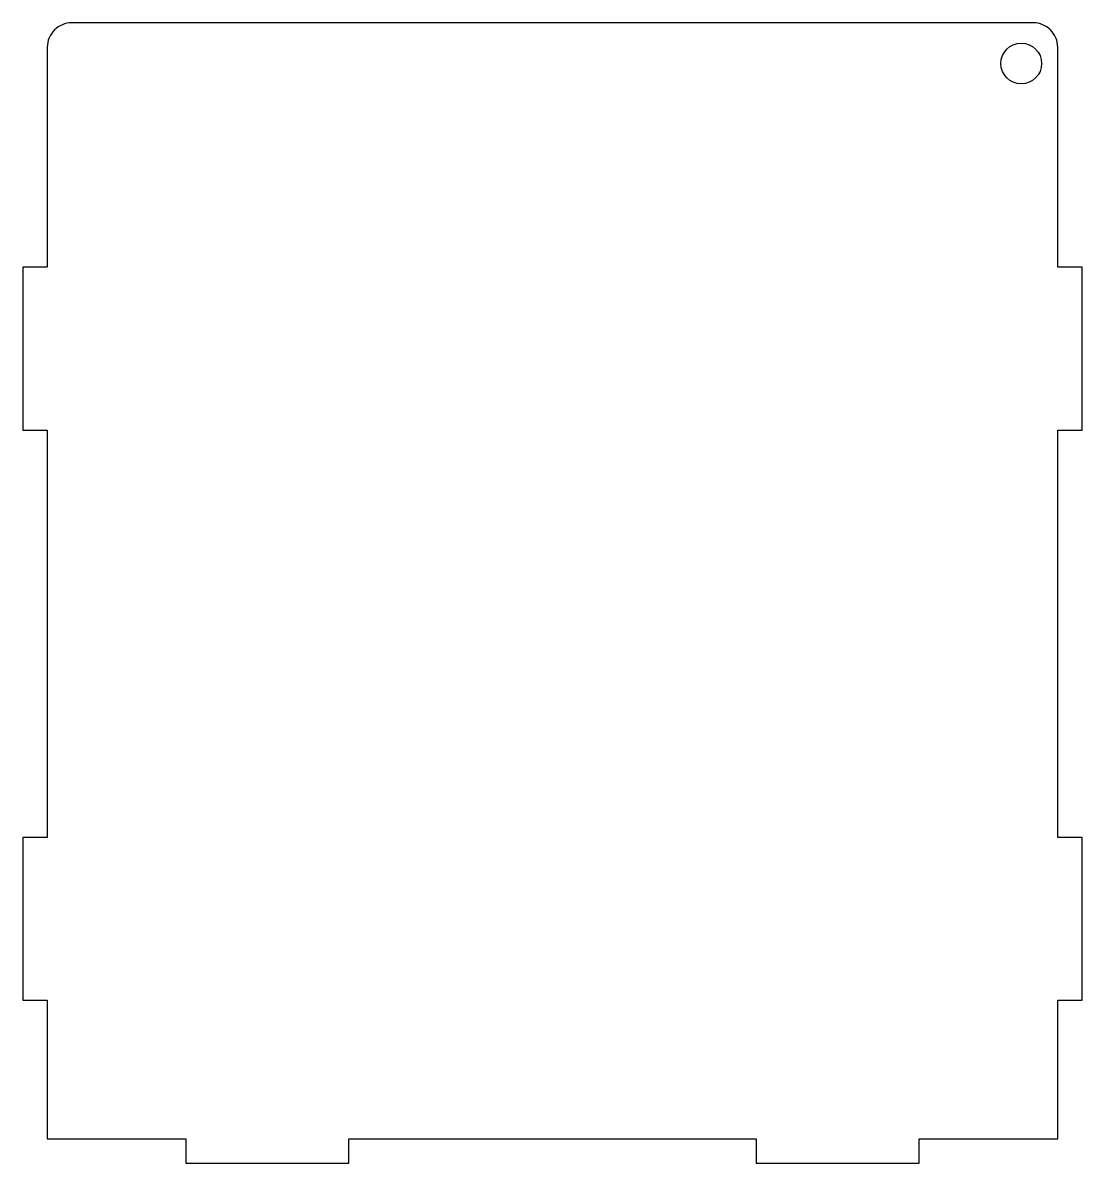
# Model space of a CAD drawing. Header units: millimetres. Extents: x -130 to 0, y -130 to 10.
import ezdxf

# ---------------------------------------------------------------- set-up
doc = ezdxf.new("R2010")
doc.units = ezdxf.units.MM
doc.layers.get('0').update_dxf_attribs({"linetype": 'CONTINUOUS'})

msp = doc.modelspace()

# ---------------------------------------------------------------- linework, layer by layer
msp.add_lwpolyline([(-127, -127), (-110, -127), (-110, -130), (-90, -130), (-90, -127), (-40, -127), (-40, -130), (-20, -130), (-20, -127), (-3, -127), (-3, -110), (0, -110), (0, -90), (-3, -90), (-3, -40), (0, -40), (0, -20), (-3, -20), (-3, 7, 0.414214), (-6, 10), (-124, 10, 0.414214), (-127, 7), (-127, -20), (-130, -20), (-130, -40), (-127, -40), (-127, -90), (-130, -90), (-130, -110), (-127, -110)], format="xyb", close=True)
msp.add_circle((-7.48, 5), 2.5)

doc.saveas('drawing.dxf')
